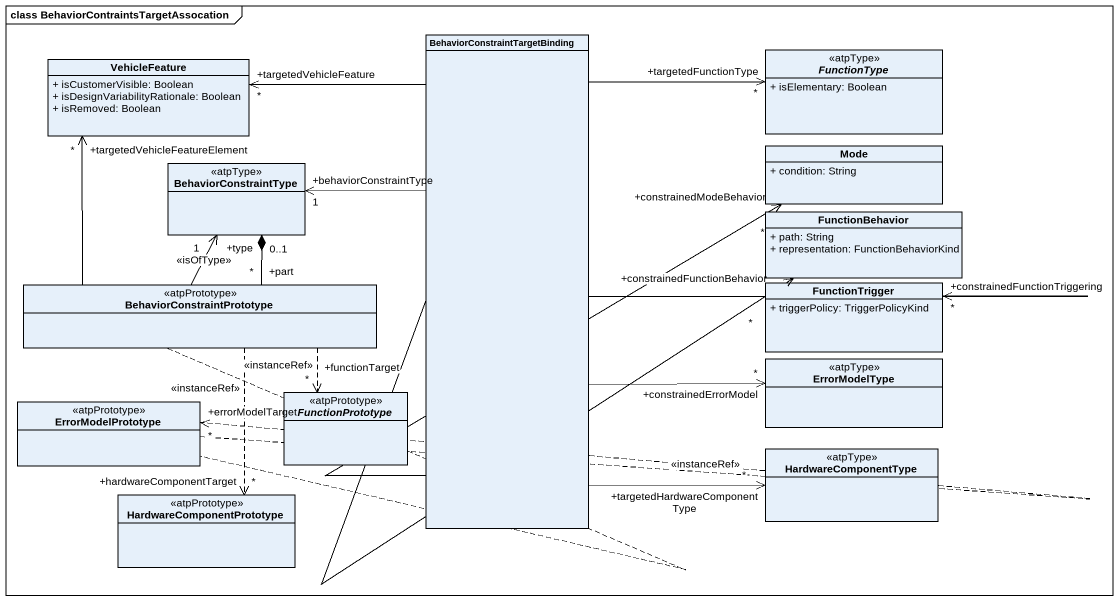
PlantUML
@startuml
mainframe class BehaviorContraintsTargetAssocation
hide circle
hide empty members
skinparam classAttributeIconSize 0
class "BehaviorConstraintTargetBinding" as BehaviorConstraintTargetBind
abstract class FunctionType <<atpType>> {
  + isElementary: Boolean
}
class VehicleFeature {
  + isCustomerVisible: Boolean
  + isDesignVariabilityRationale: Boolean
  + isRemoved: Boolean
}
class BehaviorConstraintType <<atpType>>
class Mode {
  + condition: String
}
class FunctionBehavior {
  + path: String
  + representation: FunctionBehaviorKind
}
class BehaviorConstraintPrototype <<atpPrototype>>
class FunctionTrigger {
  + triggerPolicy: TriggerPolicyKind
}
abstract class FunctionPrototype <<atpPrototype>>
class ErrorModelType <<atpType>>
class ErrorModelPrototype <<atpPrototype>>
class HardwareComponentType <<atpType>>
class HardwareComponentPrototype <<atpPrototype>>
BehaviorConstraintTargetBind -right-> "+targetedFunctionType\n*" FunctionType
BehaviorConstraintTargetBind -left-> "+targetedVehicleFeature\n*" VehicleFeature
BehaviorConstraintTargetBind -left-> "+behaviorConstraintType\n1" BehaviorConstraintType
BehaviorConstraintTargetBind -right-> "+constrainedModeBehavior\n*" Mode
BehaviorConstraintTargetBind -right-> "+constrainedFunctionBehavior\n*" FunctionBehavior
BehaviorConstraintTargetBind -right-> "+constrainedFunctionTriggering\n*" FunctionTrigger
BehaviorConstraintTargetBind -right-> "+constrainedErrorModel\n*" ErrorModelType
BehaviorConstraintTargetBind -right-> "+targetedHardwareComponentType\n*" HardwareComponentType
BehaviorConstraintType "0..1" *-- "+part\n*" BehaviorConstraintPrototype
BehaviorConstraintPrototype -up-> "+targetedVehicleFeatureElement\n*" VehicleFeature
BehaviorConstraintPrototype -up-> "+type\n1" BehaviorConstraintType : <<isOfType>>
BehaviorConstraintPrototype ..> "+functionTarget\n*" FunctionPrototype : <<instanceRef>>
BehaviorConstraintPrototype ..> "+errorModelTarget\n*" ErrorModelPrototype : <<instanceRef>>
BehaviorConstraintPrototype ..> "+hardwareComponentTarget\n*" HardwareComponentPrototype : <<instanceRef>>
@enduml
